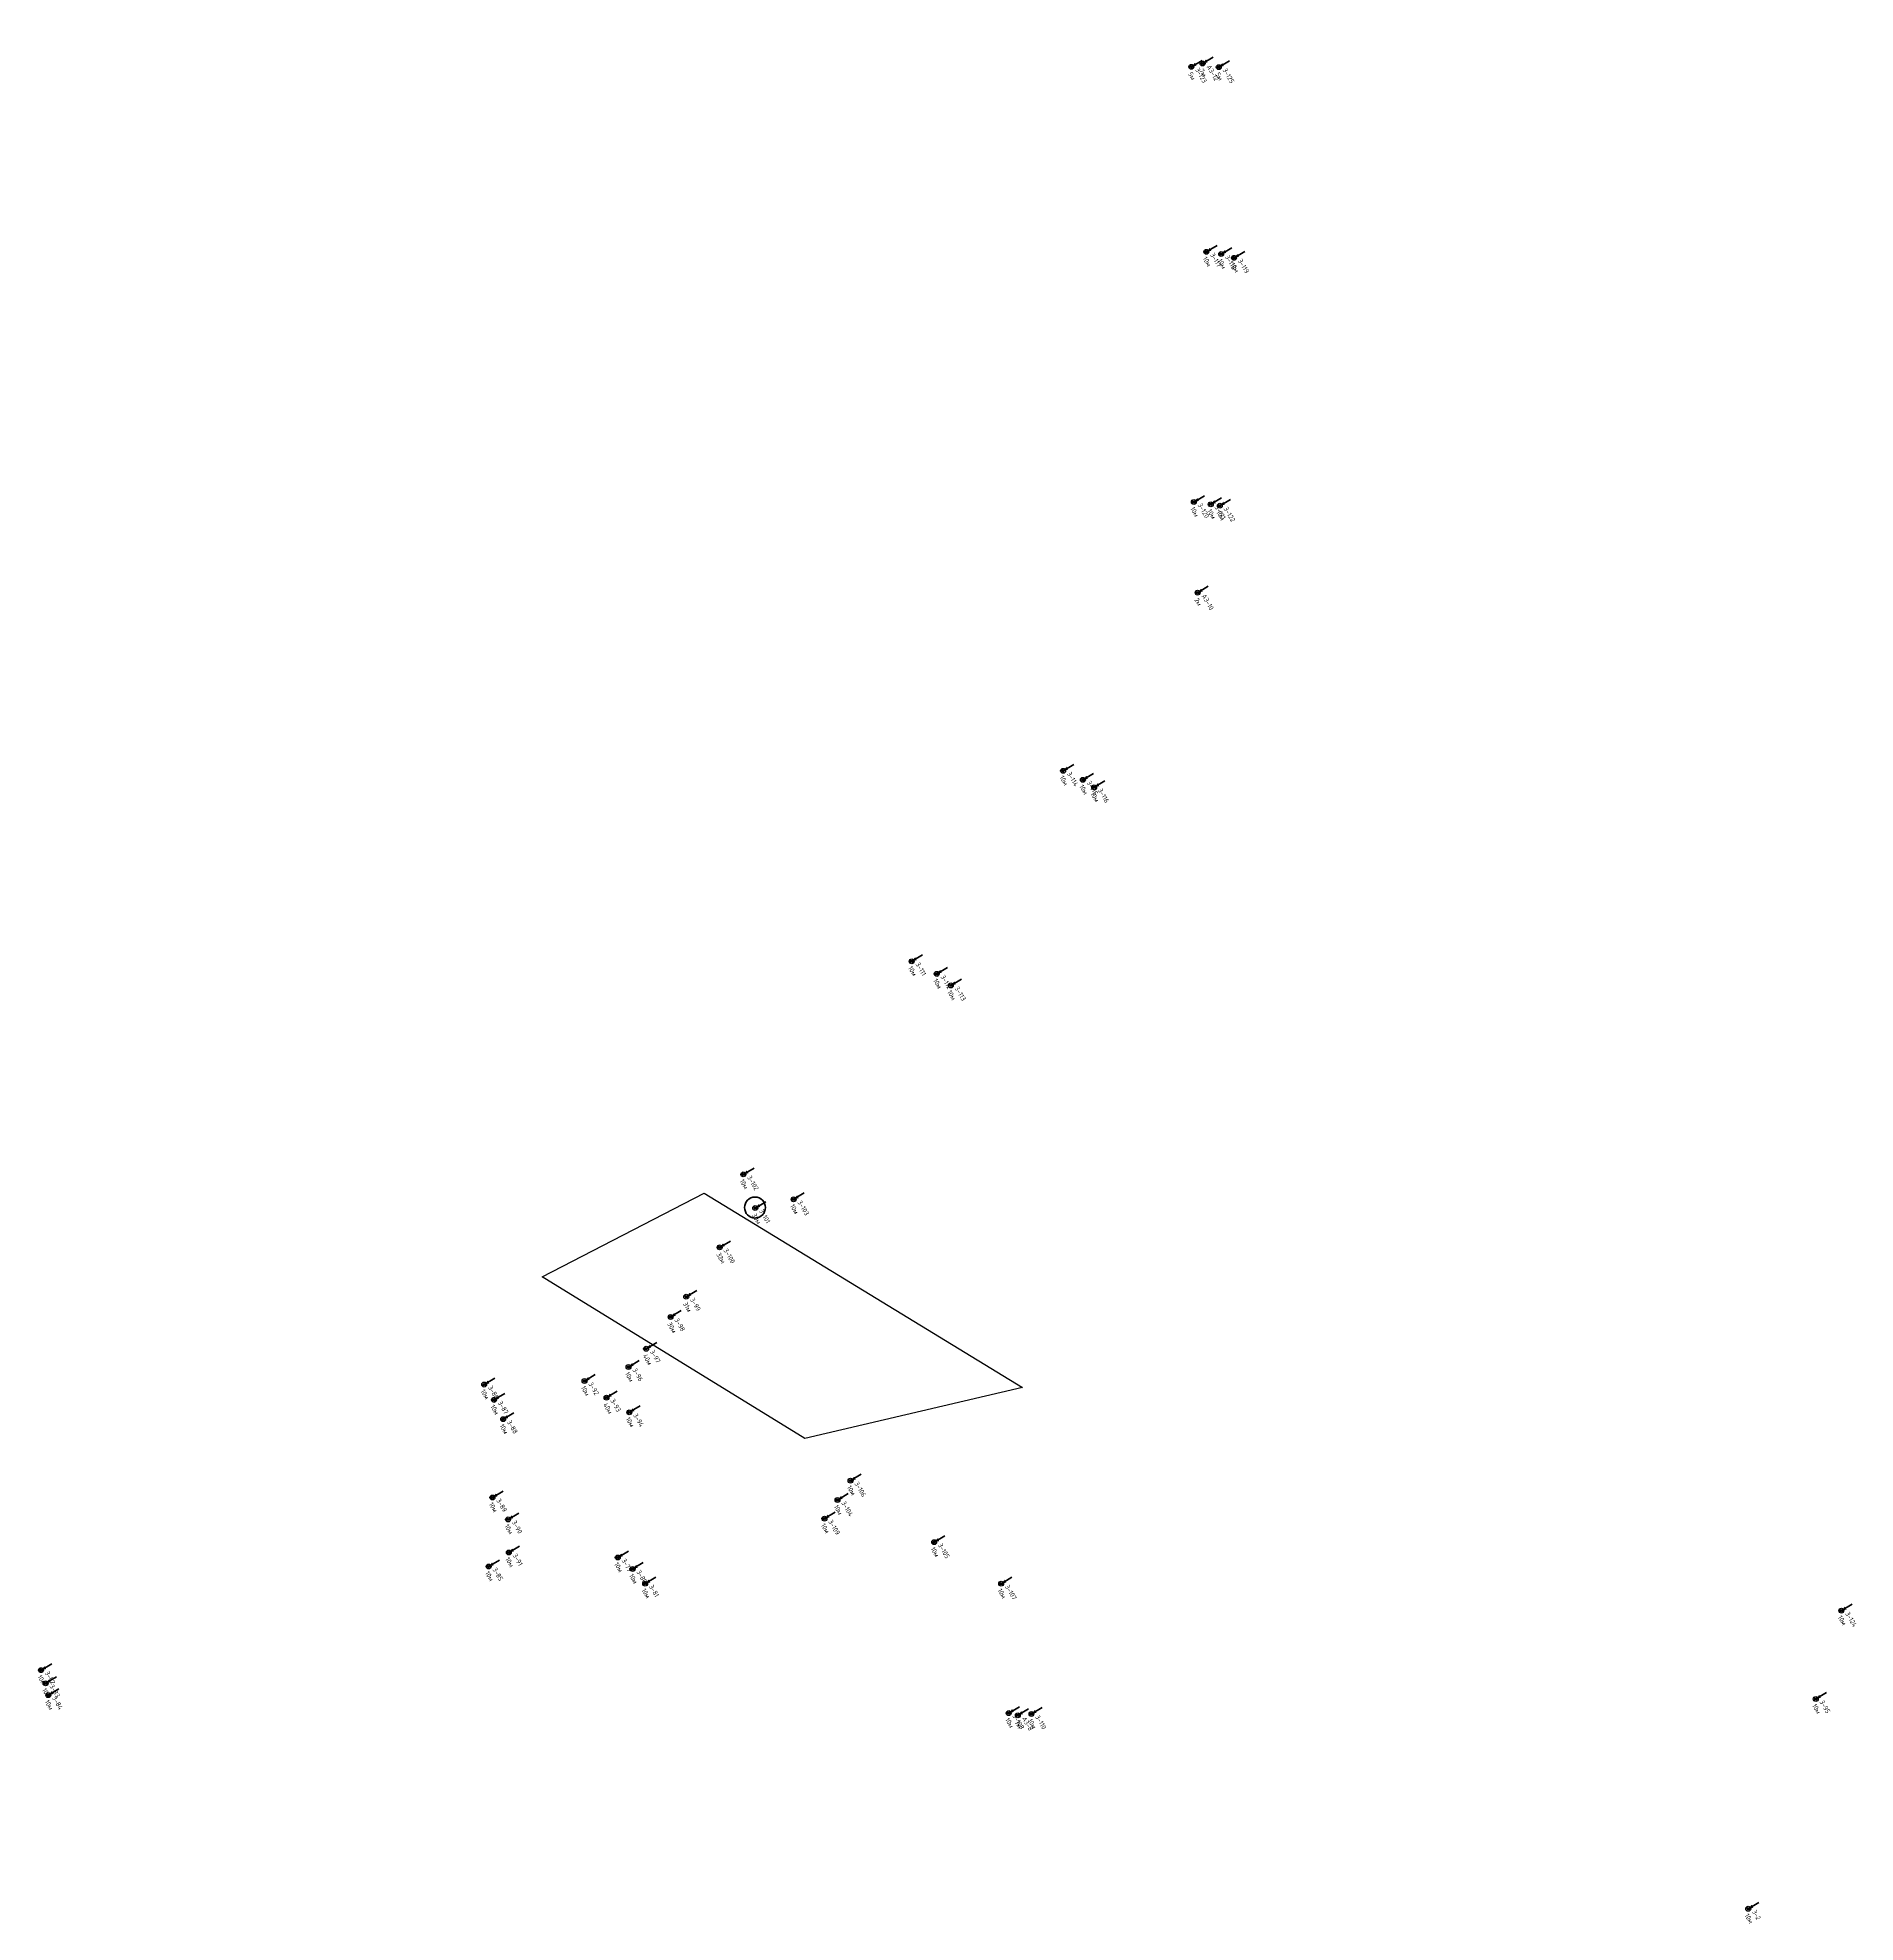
# Model space of a CAD drawing. Header units: metres. Extents: x 1267698 to 1279776, y 339473 to 349577.
# Drawn here: x 1278475 to 1279776, y 341982 to 343331 of the extents above; entities that cross this region are included whole.
import ezdxf
from ezdxf.enums import TextEntityAlignment as Align

# ---------------------------------------------------------------- set-up
doc = ezdxf.new("R2010")
doc.units = ezdxf.units.M
doc.layers.add('_ИГЕОЛ Пробуренные ТСЗ+', color=250, linetype='Continuous', lineweight=100, plot=False)
doc.layers.add('_ИГЕОЛ_АСФАЛЬТ', color=5, linetype='Continuous', lineweight=100)
doc.layers.add('_ИГЕОЛ_намеченные скважины_П', color=6, linetype='Continuous', lineweight=100)
doc.layers.add('_Скважины', color=5, linetype='Continuous')
doc.layers.add('_Точки опытных наблюдений', color=4, linetype='Continuous')
doc.styles.add('RS', font='romans.shx', dxfattribs={"width": 0.64})
doc.styles.add('VNIPISIMPLEXCUR', font='simplex.shx', dxfattribs={"width": 0.8, "oblique": 15})

# ---------------------------------------------------------------- blocks, each defined once
blk = doc.blocks.new('ИИ25001')
at = {"linetype": 'Continuous', "lineweight": 25}
h = blk.add_hatch(color=0, dxfattribs=at)
edge = h.paths.add_edge_path()
edge.add_arc((0, 0), 0.5, 359.64, 719.64)
at = {"layer": '_Точки опытных наблюдений', "linetype": 'Continuous', "lineweight": 70}
h = blk.add_hatch(color=5, dxfattribs=at)
h.dxf.hatch_style = 1
h.paths.add_polyline_path([(-0.03, 2.04), (-0.71, 2.03), (0, 0)])
h.paths.add_polyline_path([(0.65, 2.05), (-0.03, 2.04), (0, 0)])
at = {"color": 0, "linetype": 'Continuous', "lineweight": 25}
for radius in [1, 0.5]:
    blk.add_circle((0, 0), radius, dxfattribs=at)
at = {"layer": '_Точки опытных наблюдений', "color": 5, "linetype": 'Continuous', "lineweight": 70}
blk.add_line((-0.07, 5.1), (0, 0), dxfattribs=at)
at = {"color": 253, "linetype": 'Continuous', "style": 'VNIPISIMPLEXCUR', "oblique": 15, "width": 0.8, "flags": 1}
for tag, p in [('DATE', (-2.5, -0.8)), ('NOTE2', (-2.5, -5.6)), ('NOTE1', (-2.5, -3.2))]:
    blk.add_attdef(tag, text='', height=1.6, dxfattribs=at).set_placement(p, align=Align.RIGHT)
at = {"layer": '_Скважины', "color": 0, "linetype": 'Continuous', "lineweight": 50, "transparency": 33554687, "style": 'RS', "width": 0.64}
blk.add_attdef('NUMBER_001', (1.02, 0.7), '', height=2, dxfattribs=at)
at = {"layer": '_Скважины', "color": 0, "linetype": 'Continuous', "lineweight": 100, "style": 'VNIPISIMPLEXCUR', "oblique": 15, "width": 0.8}
for tag, p in [('TFS', (19.08, -1)), ('EGWL', (38.32, 0.7)), ('STS', (2, -5.2)), ('FS', (14.22, -2.7)), ('AGWL', (36.59, -2.7))]:
    blk.add_attdef(tag, p, '', height=2, dxfattribs=at)
at = {"layer": '_Скважины', "color": 0, "linetype": 'Continuous', "lineweight": 50, "style": 'RS', "width": 0.64}
blk.add_attdef('HEIGHT_001', (1.02, -2.7), '', height=2, dxfattribs=at)

msp = doc.modelspace()

# ---------------------------------------------------------------- linework, layer by layer
at = {"color": 1, "lineweight": 30}
msp.add_lwpolyline([(1279023.71, 342328.03), (1278835.56, 342443.91), (1278951.72, 342503.72), (1279179.53, 342364.53), (1279023.71, 342328.03)], dxfattribs=at)
at = {"layer": '_ИГЕОЛ Пробуренные ТСЗ+'}
msp.add_circle((1278988, 342493.41), 7.5, dxfattribs=at)

# ---------------------------------------------------------------- block references
at = {"layer": '_ИГЕОЛ_АСФАЛЬТ', "lineweight": 100}
ref = msp.add_blockref('ИИ25001', (1279308.36, 343312.25), dxfattribs=dict(at, xscale=1.75, yscale=1.75, zscale=2, rotation=299.9999999999999))
ref.add_attrib('NUMBER_001', 'А3-12', (1279311.1, 343309.95), dxfattribs={"layer": '_Скважины', "color": 0, "linetype": 'Continuous', "lineweight": 50, "transparency": 33554687, "height": 3.5, "rotation": 300, "style": 'RS', "width": 0.8})
ref.add_attrib('HEIGHT_001', '7м', (1279305.81, 343307.21), dxfattribs={"layer": '_Скважины', "color": 0, "linetype": 'Continuous', "lineweight": 50, "height": 3.5, "rotation": 300, "style": 'RS', "width": 0.8})
ref = msp.add_blockref('ИИ25001', (1279304.82, 342933.49), dxfattribs=dict(at, xscale=1.75, yscale=1.75, zscale=2, rotation=299.9999999999999))
ref.add_attrib('NUMBER_001', 'А3-10', (1279307.56, 342931.19), dxfattribs={"layer": '_Скважины', "color": 0, "linetype": 'Continuous', "lineweight": 50, "transparency": 33554687, "height": 3.5, "rotation": 300, "style": 'RS', "width": 0.8})
ref.add_attrib('HEIGHT_001', '2м', (1279302.28, 342928.44), dxfattribs={"layer": '_Скважины', "color": 0, "linetype": 'Continuous', "lineweight": 50, "height": 3.5, "rotation": 300, "style": 'RS', "width": 0.8})
ref = msp.add_blockref('ИИ25001', (1279176.12, 342130.01), dxfattribs=dict(at, xscale=1.75, yscale=1.75, zscale=2, rotation=299.9999999999999))
ref.add_attrib('NUMBER_001', 'А3-8', (1279178.86, 342127.71), dxfattribs={"layer": '_Скважины', "color": 0, "linetype": 'Continuous', "lineweight": 50, "transparency": 33554687, "height": 3.5, "rotation": 300, "style": 'RS', "width": 0.8})
ref.add_attrib('HEIGHT_001', '7м', (1279173.57, 342124.96), dxfattribs={"layer": '_Скважины', "color": 0, "linetype": 'Continuous', "lineweight": 50, "height": 3.5, "rotation": 300, "style": 'RS', "width": 0.8})
at = {"layer": '_ИГЕОЛ_намеченные скважины_П', "lineweight": 100}
ref = msp.add_blockref('ИИ25001', (1279300.33, 343309.88, 32427.61), dxfattribs=dict(at, xscale=1.75, yscale=1.75, zscale=2, rotation=299.9999999999999))
ref.add_attrib('NUMBER_001', '3-123', (1279302.94, 343307.81, 32427.61), dxfattribs={"layer": '_Скважины', "color": 0, "linetype": 'Continuous', "lineweight": 50, "transparency": 33554687, "height": 3.5, "rotation": 300, "style": 'RS', "width": 0.8})
ref.add_attrib('HEIGHT_001', '5м', (1279297.79, 343304.83, 32427.61), dxfattribs={"layer": '_Скважины', "color": 0, "linetype": 'Continuous', "lineweight": 50, "height": 3.5, "rotation": 300, "style": 'RS', "width": 0.8})
ref = msp.add_blockref('ИИ25001', (1279319.96, 343309.63, 32427.61), dxfattribs=dict(at, xscale=1.75, yscale=1.75, zscale=2, rotation=299.9999999999999))
ref.add_attrib('NUMBER_001', '3-125', (1279322.57, 343307.56, 32427.61), dxfattribs={"layer": '_Скважины', "color": 0, "linetype": 'Continuous', "lineweight": 50, "transparency": 33554687, "height": 3.5, "rotation": 300, "style": 'RS', "width": 0.8})
ref.add_attrib('HEIGHT_001', '5м', (1279317.42, 343304.58, 32427.61), dxfattribs={"layer": '_Скважины', "color": 0, "linetype": 'Continuous', "lineweight": 50, "height": 3.5, "rotation": 300, "style": 'RS', "width": 0.8})
ref = msp.add_blockref('ИИ25001', (1279311.04, 343177.43, 32427.61), dxfattribs=dict(at, xscale=1.75, yscale=1.75, zscale=2, rotation=299.9999999999999))
ref.add_attrib('NUMBER_001', '3-117', (1279313.66, 343175.36, 32427.61), dxfattribs={"layer": '_Скважины', "color": 0, "linetype": 'Continuous', "lineweight": 50, "transparency": 33554687, "height": 3.5, "rotation": 300, "style": 'RS', "width": 0.8})
ref.add_attrib('HEIGHT_001', '10м', (1279308.3, 343172.73, 32427.61), dxfattribs={"layer": '_Скважины', "color": 0, "linetype": 'Continuous', "lineweight": 50, "height": 3.5, "rotation": 300, "style": 'RS', "width": 0.8})
ref = msp.add_blockref('ИИ25001', (1279321.68, 343175.84, 32427.61), dxfattribs=dict(at, xscale=1.75, yscale=1.75, zscale=2, rotation=299.9999999999999))
ref.add_attrib('NUMBER_001', '3-118', (1279324.29, 343173.77, 32427.61), dxfattribs={"layer": '_Скважины', "color": 0, "linetype": 'Continuous', "lineweight": 50, "transparency": 33554687, "height": 3.5, "rotation": 300, "style": 'RS', "width": 0.8})
ref.add_attrib('HEIGHT_001', '10м', (1279318.94, 343171.14, 32427.61), dxfattribs={"layer": '_Скважины', "color": 0, "linetype": 'Continuous', "lineweight": 50, "height": 3.5, "rotation": 300, "style": 'RS', "width": 0.8})
ref = msp.add_blockref('ИИ25001', (1279330.87, 343173.14, 32427.61), dxfattribs=dict(at, xscale=1.75, yscale=1.75, zscale=2, rotation=299.9999999999999))
ref.add_attrib('NUMBER_001', '3-119', (1279333.48, 343171.07, 32427.61), dxfattribs={"layer": '_Скважины', "color": 0, "linetype": 'Continuous', "lineweight": 50, "transparency": 33554687, "height": 3.5, "rotation": 300, "style": 'RS', "width": 0.8})
ref.add_attrib('HEIGHT_001', '10м', (1279328.13, 343168.44, 32427.61), dxfattribs={"layer": '_Скважины', "color": 0, "linetype": 'Continuous', "lineweight": 50, "height": 3.5, "rotation": 300, "style": 'RS', "width": 0.8})
ref = msp.add_blockref('ИИ25001', (1279302.12, 342998.35, 32427.61), dxfattribs=dict(at, xscale=1.75, yscale=1.75, zscale=2, rotation=299.9999999999999))
ref.add_attrib('NUMBER_001', '3-120', (1279304.73, 342996.27, 32427.61), dxfattribs={"layer": '_Скважины', "color": 0, "linetype": 'Continuous', "lineweight": 50, "transparency": 33554687, "height": 3.5, "rotation": 300, "style": 'RS', "width": 0.8})
ref.add_attrib('HEIGHT_001', '10м', (1279299.37, 342993.64, 32427.61), dxfattribs={"layer": '_Скважины', "color": 0, "linetype": 'Continuous', "lineweight": 50, "height": 3.5, "rotation": 300, "style": 'RS', "width": 0.8})
ref = msp.add_blockref('ИИ25001', (1279314.23, 342996.75, 32427.61), dxfattribs=dict(at, xscale=1.75, yscale=1.75, zscale=2, rotation=299.9999999999999))
ref.add_attrib('NUMBER_001', '3-121', (1279316.84, 342994.68, 32427.61), dxfattribs={"layer": '_Скважины', "color": 0, "linetype": 'Continuous', "lineweight": 50, "transparency": 33554687, "height": 3.5, "rotation": 300, "style": 'RS', "width": 0.8})
ref.add_attrib('HEIGHT_001', '10м', (1279311.49, 342992.05, 32427.61), dxfattribs={"layer": '_Скважины', "color": 0, "linetype": 'Continuous', "lineweight": 50, "height": 3.5, "rotation": 300, "style": 'RS', "width": 0.8})
ref = msp.add_blockref('ИИ25001', (1279320.69, 342995.71, 32427.61), dxfattribs=dict(at, xscale=1.75, yscale=1.75, zscale=2, rotation=299.9999999999999))
ref.add_attrib('NUMBER_001', '3-122', (1279323.3, 342993.63, 32427.61), dxfattribs={"layer": '_Скважины', "color": 0, "linetype": 'Continuous', "lineweight": 50, "transparency": 33554687, "height": 3.5, "rotation": 300, "style": 'RS', "width": 0.8})
ref.add_attrib('HEIGHT_001', '10м', (1279317.94, 342991, 32427.61), dxfattribs={"layer": '_Скважины', "color": 0, "linetype": 'Continuous', "lineweight": 50, "height": 3.5, "rotation": 300, "style": 'RS', "width": 0.8})
ref = msp.add_blockref('ИИ25001', (1279208.52, 342806.01, 32427.61), dxfattribs=dict(at, xscale=1.75, yscale=1.75, zscale=2, rotation=299.9999999999999))
ref.add_attrib('NUMBER_001', '3-114', (1279211.13, 342803.94, 32427.61), dxfattribs={"layer": '_Скважины', "color": 0, "linetype": 'Continuous', "lineweight": 50, "transparency": 33554687, "height": 3.5, "rotation": 300, "style": 'RS', "width": 0.8})
ref.add_attrib('HEIGHT_001', '10м', (1279205.77, 342801.31, 32427.61), dxfattribs={"layer": '_Скважины', "color": 0, "linetype": 'Continuous', "lineweight": 50, "height": 3.5, "rotation": 300, "style": 'RS', "width": 0.8})
ref = msp.add_blockref('ИИ25001', (1279222.71, 342799.54, 32427.61), dxfattribs=dict(at, xscale=1.75, yscale=1.75, zscale=2, rotation=299.9999999999999))
ref.add_attrib('NUMBER_001', '3-115', (1279225.32, 342797.47, 32427.61), dxfattribs={"layer": '_Скважины', "color": 0, "linetype": 'Continuous', "lineweight": 50, "transparency": 33554687, "height": 3.5, "rotation": 300, "style": 'RS', "width": 0.8})
ref.add_attrib('HEIGHT_001', '10м', (1279219.96, 342794.84, 32427.61), dxfattribs={"layer": '_Скважины', "color": 0, "linetype": 'Continuous', "lineweight": 50, "height": 3.5, "rotation": 300, "style": 'RS', "width": 0.8})
ref = msp.add_blockref('ИИ25001', (1279230.75, 342794.19, 32427.61), dxfattribs=dict(at, xscale=1.75, yscale=1.75, zscale=2, rotation=299.9999999999999))
ref.add_attrib('NUMBER_001', '3-116', (1279233.36, 342792.11, 32427.61), dxfattribs={"layer": '_Скважины', "color": 0, "linetype": 'Continuous', "lineweight": 50, "transparency": 33554687, "height": 3.5, "rotation": 300, "style": 'RS', "width": 0.8})
ref.add_attrib('HEIGHT_001', '10м', (1279228, 342789.48, 32427.61), dxfattribs={"layer": '_Скважины', "color": 0, "linetype": 'Continuous', "lineweight": 50, "height": 3.5, "rotation": 300, "style": 'RS', "width": 0.8})
ref = msp.add_blockref('ИИ25001', (1279100.15, 342669.64), dxfattribs=dict(at, xscale=1.75, yscale=1.75, zscale=2, rotation=299.9999999999999))
ref.add_attrib('NUMBER_001', '3-111', (1279102.76, 342667.57), dxfattribs={"layer": '_Скважины', "color": 0, "linetype": 'Continuous', "lineweight": 50, "transparency": 33554687, "height": 3.5, "rotation": 300, "style": 'RS', "width": 0.8})
ref.add_attrib('HEIGHT_001', '10м', (1279097.41, 342664.94), dxfattribs={"layer": '_Скважины', "color": 0, "linetype": 'Continuous', "lineweight": 50, "height": 3.5, "rotation": 300, "style": 'RS', "width": 0.8})
ref = msp.add_blockref('ИИ25001', (1279118.07, 342660.63, 32427.61), dxfattribs=dict(at, xscale=1.75, yscale=1.75, zscale=2, rotation=299.9999999999999))
ref.add_attrib('NUMBER_001', '3-112', (1279120.68, 342658.56, 32427.61), dxfattribs={"layer": '_Скважины', "color": 0, "linetype": 'Continuous', "lineweight": 50, "transparency": 33554687, "height": 3.5, "rotation": 300, "style": 'RS', "width": 0.8})
ref.add_attrib('HEIGHT_001', '10м', (1279115.33, 342655.93, 32427.61), dxfattribs={"layer": '_Скважины', "color": 0, "linetype": 'Continuous', "lineweight": 50, "height": 3.5, "rotation": 300, "style": 'RS', "width": 0.8})
ref = msp.add_blockref('ИИ25001', (1279128.21, 342652.39, 32427.61), dxfattribs=dict(at, xscale=1.75, yscale=1.75, zscale=2, rotation=299.9999999999999))
ref.add_attrib('NUMBER_001', '3-113', (1279130.82, 342650.32, 32427.61), dxfattribs={"layer": '_Скважины', "color": 0, "linetype": 'Continuous', "lineweight": 50, "transparency": 33554687, "height": 3.5, "rotation": 300, "style": 'RS', "width": 0.8})
ref.add_attrib('HEIGHT_001', '10м', (1279125.47, 342647.69, 32427.61), dxfattribs={"layer": '_Скважины', "color": 0, "linetype": 'Continuous', "lineweight": 50, "height": 3.5, "rotation": 300, "style": 'RS', "width": 0.8})
ref = msp.add_blockref('ИИ25001', (1278979.61, 342517.13, 32427.61), dxfattribs=dict(at, xscale=1.75, yscale=1.75, zscale=2, rotation=299.9999999999999))
ref.add_attrib('NUMBER_001', '3-102', (1278982.22, 342515.05, 32427.61), dxfattribs={"layer": '_Скважины', "color": 0, "linetype": 'Continuous', "lineweight": 50, "transparency": 33554687, "height": 3.5, "rotation": 300, "style": 'RS', "width": 0.8})
ref.add_attrib('HEIGHT_001', '10м', (1278976.87, 342512.43, 32427.61), dxfattribs={"layer": '_Скважины', "color": 0, "linetype": 'Continuous', "lineweight": 50, "height": 3.5, "rotation": 300, "style": 'RS', "width": 0.8})
ref = msp.add_blockref('ИИ25001', (1279015.63, 342499.3, 32427.61), dxfattribs=dict(at, xscale=1.75, yscale=1.75, zscale=2, rotation=299.9999999999999))
ref.add_attrib('NUMBER_001', '3-103', (1279018.24, 342497.22, 32427.61), dxfattribs={"layer": '_Скважины', "color": 0, "linetype": 'Continuous', "lineweight": 50, "transparency": 33554687, "height": 3.5, "rotation": 300, "style": 'RS', "width": 0.8})
ref.add_attrib('HEIGHT_001', '10м', (1279012.88, 342494.6, 32427.61), dxfattribs={"layer": '_Скважины', "color": 0, "linetype": 'Continuous', "lineweight": 50, "height": 3.5, "rotation": 300, "style": 'RS', "width": 0.8})
ref = msp.add_blockref('ИИ25001', (1278910.04, 342392.33), dxfattribs=dict(at, xscale=1.75, yscale=1.75, zscale=2, rotation=299.9999999999999))
ref.add_attrib('NUMBER_001', '3-97', (1278912.65, 342390.26), dxfattribs={"layer": '_Скважины', "color": 0, "linetype": 'Continuous', "lineweight": 50, "transparency": 33554687, "height": 3.5, "rotation": 300, "style": 'RS', "width": 0.8})
ref.add_attrib('HEIGHT_001', '40м', (1278907.49, 342387.29), dxfattribs={"layer": '_Скважины', "color": 0, "linetype": 'Continuous', "lineweight": 50, "height": 3.5, "rotation": 300, "style": 'RS', "width": 0.8})
ref = msp.add_blockref('ИИ25001', (1278897.5, 342379.27, 32427.61), dxfattribs=dict(at, xscale=1.75, yscale=1.75, zscale=2, rotation=299.9999999999999))
ref.add_attrib('NUMBER_001', '3-96', (1278900.11, 342377.19, 32427.61), dxfattribs={"layer": '_Скважины', "color": 0, "linetype": 'Continuous', "lineweight": 50, "transparency": 33554687, "height": 3.5, "rotation": 300, "style": 'RS', "width": 0.8})
ref.add_attrib('HEIGHT_001', '10м', (1278894.76, 342374.56, 32427.61), dxfattribs={"layer": '_Скважины', "color": 0, "linetype": 'Continuous', "lineweight": 50, "height": 3.5, "rotation": 300, "style": 'RS', "width": 0.8})
ref = msp.add_blockref('ИИ25001', (1278794.15, 342366.71, 32427.61), dxfattribs=dict(at, xscale=1.75, yscale=1.75, zscale=2, rotation=299.9999999999999))
ref.add_attrib('NUMBER_001', '3-86', (1278796.76, 342364.64, 32427.61), dxfattribs={"layer": '_Скважины', "color": 0, "linetype": 'Continuous', "lineweight": 50, "transparency": 33554687, "height": 3.5, "rotation": 300, "style": 'RS', "width": 0.8})
ref.add_attrib('HEIGHT_001', '10м', (1278791.41, 342362.01, 32427.61), dxfattribs={"layer": '_Скважины', "color": 0, "linetype": 'Continuous', "lineweight": 50, "height": 3.5, "rotation": 300, "style": 'RS', "width": 0.8})
ref = msp.add_blockref('ИИ25001', (1278865.99, 342369.25, 32427.61), dxfattribs=dict(at, xscale=1.75, yscale=1.75, zscale=2, rotation=299.9999999999999))
ref.add_attrib('NUMBER_001', '3-92', (1278868.6, 342367.17, 32427.61), dxfattribs={"layer": '_Скважины', "color": 0, "linetype": 'Continuous', "lineweight": 50, "transparency": 33554687, "height": 3.5, "rotation": 300, "style": 'RS', "width": 0.8})
ref.add_attrib('HEIGHT_001', '10м', (1278863.25, 342364.55, 32427.61), dxfattribs={"layer": '_Скважины', "color": 0, "linetype": 'Continuous', "lineweight": 50, "height": 3.5, "rotation": 300, "style": 'RS', "width": 0.8})
ref = msp.add_blockref('ИИ25001', (1278801.14, 342355.74, 32427.61), dxfattribs=dict(at, xscale=1.75, yscale=1.75, zscale=2, rotation=299.9999999999999))
ref.add_attrib('NUMBER_001', '3-87', (1278803.75, 342353.67, 32427.61), dxfattribs={"layer": '_Скважины', "color": 0, "linetype": 'Continuous', "lineweight": 50, "transparency": 33554687, "height": 3.5, "rotation": 300, "style": 'RS', "width": 0.8})
ref.add_attrib('HEIGHT_001', '10м', (1278798.4, 342351.04, 32427.61), dxfattribs={"layer": '_Скважины', "color": 0, "linetype": 'Continuous', "lineweight": 50, "height": 3.5, "rotation": 300, "style": 'RS', "width": 0.8})
ref = msp.add_blockref('ИИ25001', (1278881.68, 342357.38), dxfattribs=dict(at, xscale=1.75, yscale=1.75, zscale=2, rotation=299.9999999999999))
ref.add_attrib('NUMBER_001', '3-93', (1278884.29, 342355.31), dxfattribs={"layer": '_Скважины', "color": 0, "linetype": 'Continuous', "lineweight": 50, "transparency": 33554687, "height": 3.5, "rotation": 300, "style": 'RS', "width": 0.8})
ref.add_attrib('HEIGHT_001', '40м', (1278879.14, 342352.34), dxfattribs={"layer": '_Скважины', "color": 0, "linetype": 'Continuous', "lineweight": 50, "height": 3.5, "rotation": 300, "style": 'RS', "width": 0.8})
ref = msp.add_blockref('ИИ25001', (1278807.69, 342341.92, 32427.61), dxfattribs=dict(at, xscale=1.75, yscale=1.75, zscale=2, rotation=299.9999999999999))
ref.add_attrib('NUMBER_001', '3-88', (1278810.3, 342339.85, 32427.61), dxfattribs={"layer": '_Скважины', "color": 0, "linetype": 'Continuous', "lineweight": 50, "transparency": 33554687, "height": 3.5, "rotation": 300, "style": 'RS', "width": 0.8})
ref.add_attrib('HEIGHT_001', '10м', (1278804.95, 342337.22, 32427.61), dxfattribs={"layer": '_Скважины', "color": 0, "linetype": 'Continuous', "lineweight": 50, "height": 3.5, "rotation": 300, "style": 'RS', "width": 0.8})
ref = msp.add_blockref('ИИ25001', (1278898.03, 342346.84, 32427.61), dxfattribs=dict(at, xscale=1.75, yscale=1.75, zscale=2, rotation=299.9999999999999))
ref.add_attrib('NUMBER_001', '3-94', (1278900.64, 342344.76, 32427.61), dxfattribs={"layer": '_Скважины', "color": 0, "linetype": 'Continuous', "lineweight": 50, "transparency": 33554687, "height": 3.5, "rotation": 300, "style": 'RS', "width": 0.8})
ref.add_attrib('HEIGHT_001', '10м', (1278895.28, 342342.14, 32427.61), dxfattribs={"layer": '_Скважины', "color": 0, "linetype": 'Continuous', "lineweight": 50, "height": 3.5, "rotation": 300, "style": 'RS', "width": 0.8})
ref = msp.add_blockref('ИИ25001', (1279056.41, 342297.94, 32427.61), dxfattribs=dict(at, xscale=1.75, yscale=1.75, zscale=2, rotation=299.9999999999999))
ref.add_attrib('NUMBER_001', '3-106', (1279059.02, 342295.87, 32427.61), dxfattribs={"layer": '_Скважины', "color": 0, "linetype": 'Continuous', "lineweight": 50, "transparency": 33554687, "height": 3.5, "rotation": 300, "style": 'RS', "width": 0.8})
ref.add_attrib('HEIGHT_001', '10м', (1279053.66, 342293.24, 32427.61), dxfattribs={"layer": '_Скважины', "color": 0, "linetype": 'Continuous', "lineweight": 50, "height": 3.5, "rotation": 300, "style": 'RS', "width": 0.8})
ref = msp.add_blockref('ИИ25001', (1278800.04, 342285.86, 32427.61), dxfattribs=dict(at, xscale=1.75, yscale=1.75, zscale=2, rotation=299.9999999999999))
ref.add_attrib('NUMBER_001', '3-89', (1278802.66, 342283.79, 32427.61), dxfattribs={"layer": '_Скважины', "color": 0, "linetype": 'Continuous', "lineweight": 50, "transparency": 33554687, "height": 3.5, "rotation": 300, "style": 'RS', "width": 0.8})
ref.add_attrib('HEIGHT_001', '10м', (1278797.3, 342281.16, 32427.61), dxfattribs={"layer": '_Скважины', "color": 0, "linetype": 'Continuous', "lineweight": 50, "height": 3.5, "rotation": 300, "style": 'RS', "width": 0.8})
ref = msp.add_blockref('ИИ25001', (1279047.03, 342284.08, 32427.61), dxfattribs=dict(at, xscale=1.75, yscale=1.75, zscale=2, rotation=299.9999999999999))
ref.add_attrib('NUMBER_001', '3-104', (1279049.64, 342282.01, 32427.61), dxfattribs={"layer": '_Скважины', "color": 0, "linetype": 'Continuous', "lineweight": 50, "transparency": 33554687, "height": 3.5, "rotation": 300, "style": 'RS', "width": 0.8})
ref.add_attrib('HEIGHT_001', '10м', (1279044.29, 342279.38, 32427.61), dxfattribs={"layer": '_Скважины', "color": 0, "linetype": 'Continuous', "lineweight": 50, "height": 3.5, "rotation": 300, "style": 'RS', "width": 0.8})
ref = msp.add_blockref('ИИ25001', (1279037.68, 342270.77, 32427.61), dxfattribs=dict(at, xscale=1.75, yscale=1.75, zscale=2, rotation=299.9999999999999))
ref.add_attrib('NUMBER_001', '3-109', (1279040.29, 342268.7, 32427.61), dxfattribs={"layer": '_Скважины', "color": 0, "linetype": 'Continuous', "lineweight": 50, "transparency": 33554687, "height": 3.5, "rotation": 300, "style": 'RS', "width": 0.8})
ref.add_attrib('HEIGHT_001', '10м', (1279034.94, 342266.07, 32427.61), dxfattribs={"layer": '_Скважины', "color": 0, "linetype": 'Continuous', "lineweight": 50, "height": 3.5, "rotation": 300, "style": 'RS', "width": 0.8})
ref = msp.add_blockref('ИИ25001', (1278811.23, 342270.18, 32427.61), dxfattribs=dict(at, xscale=1.75, yscale=1.75, zscale=2, rotation=299.9999999999999))
ref.add_attrib('NUMBER_001', '3-90', (1278813.84, 342268.11, 32427.61), dxfattribs={"layer": '_Скважины', "color": 0, "linetype": 'Continuous', "lineweight": 50, "transparency": 33554687, "height": 3.5, "rotation": 300, "style": 'RS', "width": 0.8})
ref.add_attrib('HEIGHT_001', '10м', (1278808.49, 342265.48, 32427.61), dxfattribs={"layer": '_Скважины', "color": 0, "linetype": 'Continuous', "lineweight": 50, "height": 3.5, "rotation": 300, "style": 'RS', "width": 0.8})
ref = msp.add_blockref('ИИ25001', (1278811.8, 342246.53, 32427.61), dxfattribs=dict(at, xscale=1.75, yscale=1.75, zscale=2, rotation=299.9999999999999))
ref.add_attrib('NUMBER_001', '3-91', (1278814.41, 342244.46, 32427.61), dxfattribs={"layer": '_Скважины', "color": 0, "linetype": 'Continuous', "lineweight": 50, "transparency": 33554687, "height": 3.5, "rotation": 300, "style": 'RS', "width": 0.8})
ref.add_attrib('HEIGHT_001', '10м', (1278809.06, 342241.83, 32427.61), dxfattribs={"layer": '_Скважины', "color": 0, "linetype": 'Continuous', "lineweight": 50, "height": 3.5, "rotation": 300, "style": 'RS', "width": 0.8})
ref = msp.add_blockref('ИИ25001', (1279116.21, 342253.88, 32427.61), dxfattribs=dict(at, xscale=1.75, yscale=1.75, zscale=2, rotation=299.9999999999999))
ref.add_attrib('NUMBER_001', '3-105', (1279118.82, 342251.8, 32427.61), dxfattribs={"layer": '_Скважины', "color": 0, "linetype": 'Continuous', "lineweight": 50, "transparency": 33554687, "height": 3.5, "rotation": 300, "style": 'RS', "width": 0.8})
ref.add_attrib('HEIGHT_001', '10м', (1279113.47, 342249.18, 32427.61), dxfattribs={"layer": '_Скважины', "color": 0, "linetype": 'Continuous', "lineweight": 50, "height": 3.5, "rotation": 300, "style": 'RS', "width": 0.8})
ref = msp.add_blockref('ИИ25001', (1278797.32, 342236.52, 32427.61), dxfattribs=dict(at, xscale=1.75, yscale=1.75, zscale=2, rotation=299.9999999999999))
ref.add_attrib('NUMBER_001', '3-85', (1278799.93, 342234.45, 32427.61), dxfattribs={"layer": '_Скважины', "color": 0, "linetype": 'Continuous', "lineweight": 50, "transparency": 33554687, "height": 3.5, "rotation": 300, "style": 'RS', "width": 0.8})
ref.add_attrib('HEIGHT_001', '10м', (1278794.58, 342231.82, 32427.61), dxfattribs={"layer": '_Скважины', "color": 0, "linetype": 'Continuous', "lineweight": 50, "height": 3.5, "rotation": 300, "style": 'RS', "width": 0.8})
ref = msp.add_blockref('ИИ25001', (1278889.75, 342242.92, 32427.61), dxfattribs=dict(at, xscale=1.75, yscale=1.75, zscale=2, rotation=299.9999999999999))
ref.add_attrib('NUMBER_001', '3-79', (1278892.36, 342240.85, 32427.61), dxfattribs={"layer": '_Скважины', "color": 0, "linetype": 'Continuous', "lineweight": 50, "transparency": 33554687, "height": 3.5, "rotation": 300, "style": 'RS', "width": 0.8})
ref.add_attrib('HEIGHT_001', '10м', (1278887.01, 342238.22, 32427.61), dxfattribs={"layer": '_Скважины', "color": 0, "linetype": 'Continuous', "lineweight": 50, "height": 3.5, "rotation": 300, "style": 'RS', "width": 0.8})
ref = msp.add_blockref('ИИ25001', (1278900.39, 342234.75, 32427.61), dxfattribs=dict(at, xscale=1.75, yscale=1.75, zscale=2, rotation=299.9999999999999))
ref.add_attrib('NUMBER_001', '3-80', (1278903, 342232.68, 32427.61), dxfattribs={"layer": '_Скважины', "color": 0, "linetype": 'Continuous', "lineweight": 50, "transparency": 33554687, "height": 3.5, "rotation": 300, "style": 'RS', "width": 0.8})
ref.add_attrib('HEIGHT_001', '10м', (1278897.65, 342230.05, 32427.61), dxfattribs={"layer": '_Скважины', "color": 0, "linetype": 'Continuous', "lineweight": 50, "height": 3.5, "rotation": 300, "style": 'RS', "width": 0.8})
ref = msp.add_blockref('ИИ25001', (1278909.35, 342224.24, 32427.61), dxfattribs=dict(at, xscale=1.75, yscale=1.75, zscale=2, rotation=299.9999999999999))
ref.add_attrib('NUMBER_001', '3-81', (1278911.96, 342222.17, 32427.61), dxfattribs={"layer": '_Скважины', "color": 0, "linetype": 'Continuous', "lineweight": 50, "transparency": 33554687, "height": 3.5, "rotation": 300, "style": 'RS', "width": 0.8})
ref.add_attrib('HEIGHT_001', '10м', (1278906.6, 342219.54, 32427.61), dxfattribs={"layer": '_Скважины', "color": 0, "linetype": 'Continuous', "lineweight": 50, "height": 3.5, "rotation": 300, "style": 'RS', "width": 0.8})
ref = msp.add_blockref('ИИ25001', (1279164.18, 342224.18, 32427.61), dxfattribs=dict(at, xscale=1.75, yscale=1.75, zscale=2, rotation=299.9999999999999))
ref.add_attrib('NUMBER_001', '3-107', (1279166.8, 342222.11, 32427.61), dxfattribs={"layer": '_Скважины', "color": 0, "linetype": 'Continuous', "lineweight": 50, "transparency": 33554687, "height": 3.5, "rotation": 300, "style": 'RS', "width": 0.8})
ref.add_attrib('HEIGHT_001', '10м', (1279161.44, 342219.48, 32427.61), dxfattribs={"layer": '_Скважины', "color": 0, "linetype": 'Continuous', "lineweight": 50, "height": 3.5, "rotation": 300, "style": 'RS', "width": 0.8})
ref = msp.add_blockref('ИИ25001', (1279765.64, 342204.89, 32427.61), dxfattribs=dict(at, xscale=1.75, yscale=1.75, zscale=2, rotation=299.9999999999999))
ref.add_attrib('NUMBER_001', '3-124', (1279768.25, 342202.82, 32427.61), dxfattribs={"layer": '_Скважины', "color": 0, "linetype": 'Continuous', "lineweight": 50, "transparency": 33554687, "height": 3.5, "rotation": 300, "style": 'RS', "width": 0.8})
ref.add_attrib('HEIGHT_001', '10м', (1279762.9, 342200.19, 32427.61), dxfattribs={"layer": '_Скважины', "color": 0, "linetype": 'Continuous', "lineweight": 50, "height": 3.5, "rotation": 300, "style": 'RS', "width": 0.8})
ref = msp.add_blockref('ИИ25001', (1278476.92, 342162.3, 32427.61), dxfattribs=dict(at, xscale=1.75, yscale=1.75, zscale=2, rotation=299.9999999999999))
ref.add_attrib('NUMBER_001', '3-82', (1278479.53, 342160.23, 32427.61), dxfattribs={"layer": '_Скважины', "color": 0, "linetype": 'Continuous', "lineweight": 50, "transparency": 33554687, "height": 3.5, "rotation": 300, "style": 'RS', "width": 0.8})
ref.add_attrib('HEIGHT_001', '10м', (1278474.18, 342157.6, 32427.61), dxfattribs={"layer": '_Скважины', "color": 0, "linetype": 'Continuous', "lineweight": 50, "height": 3.5, "rotation": 300, "style": 'RS', "width": 0.8})
ref = msp.add_blockref('ИИ25001', (1278480.22, 342152.88, 32427.61), dxfattribs=dict(at, xscale=1.75, yscale=1.75, zscale=2, rotation=299.9999999999999))
ref.add_attrib('NUMBER_001', '3-83', (1278482.83, 342150.81, 32427.61), dxfattribs={"layer": '_Скважины', "color": 0, "linetype": 'Continuous', "lineweight": 50, "transparency": 33554687, "height": 3.5, "rotation": 300, "style": 'RS', "width": 0.8})
ref.add_attrib('HEIGHT_001', '10м', (1278477.48, 342148.18, 32427.61), dxfattribs={"layer": '_Скважины', "color": 0, "linetype": 'Continuous', "lineweight": 50, "height": 3.5, "rotation": 300, "style": 'RS', "width": 0.8})
ref = msp.add_blockref('ИИ25001', (1278482.11, 342144.45, 32427.61), dxfattribs=dict(at, xscale=1.75, yscale=1.75, zscale=2, rotation=299.9999999999999))
ref.add_attrib('NUMBER_001', '3-84', (1278484.72, 342142.37, 32427.61), dxfattribs={"layer": '_Скважины', "color": 0, "linetype": 'Continuous', "lineweight": 50, "transparency": 33554687, "height": 3.5, "rotation": 300, "style": 'RS', "width": 0.8})
ref.add_attrib('HEIGHT_001', '10м', (1278479.37, 342139.74, 32427.61), dxfattribs={"layer": '_Скважины', "color": 0, "linetype": 'Continuous', "lineweight": 50, "height": 3.5, "rotation": 300, "style": 'RS', "width": 0.8})
ref = msp.add_blockref('ИИ25001', (1279747.29, 342141.67, 32427.61), dxfattribs=dict(at, xscale=1.75, yscale=1.75, zscale=2, rotation=299.9999999999999))
ref.add_attrib('NUMBER_001', '3-95', (1279749.9, 342139.59, 32427.61), dxfattribs={"layer": '_Скважины', "color": 0, "linetype": 'Continuous', "lineweight": 50, "transparency": 33554687, "height": 3.5, "rotation": 300, "style": 'RS', "width": 0.8})
ref.add_attrib('HEIGHT_001', '10м', (1279744.55, 342136.96, 32427.61), dxfattribs={"layer": '_Скважины', "color": 0, "linetype": 'Continuous', "lineweight": 50, "height": 3.5, "rotation": 300, "style": 'RS', "width": 0.8})
ref = msp.add_blockref('ИИ25001', (1279169.58, 342131.58, 32427.61), dxfattribs=dict(at, xscale=1.75, yscale=1.75, zscale=2, rotation=299.9999999999999))
ref.add_attrib('NUMBER_001', '3-108', (1279172.19, 342129.5, 32427.61), dxfattribs={"layer": '_Скважины', "color": 0, "linetype": 'Continuous', "lineweight": 50, "transparency": 33554687, "height": 3.5, "rotation": 300, "style": 'RS', "width": 0.8})
ref.add_attrib('HEIGHT_001', '10м', (1279166.84, 342126.88, 32427.61), dxfattribs={"layer": '_Скважины', "color": 0, "linetype": 'Continuous', "lineweight": 50, "height": 3.5, "rotation": 300, "style": 'RS', "width": 0.8})
ref = msp.add_blockref('ИИ25001', (1279185.85, 342130.95, 32427.61), dxfattribs=dict(at, xscale=1.75, yscale=1.75, zscale=2, rotation=299.9999999999999))
ref.add_attrib('NUMBER_001', '3-110', (1279188.46, 342128.87, 32427.61), dxfattribs={"layer": '_Скважины', "color": 0, "linetype": 'Continuous', "lineweight": 50, "transparency": 33554687, "height": 3.5, "rotation": 300, "style": 'RS', "width": 0.8})
ref.add_attrib('HEIGHT_001', '10м', (1279183.11, 342126.25, 32427.61), dxfattribs={"layer": '_Скважины', "color": 0, "linetype": 'Continuous', "lineweight": 50, "height": 3.5, "rotation": 300, "style": 'RS', "width": 0.8})
ref = msp.add_blockref('ИИ25001', (1279698.97, 341991.52), dxfattribs=dict(at, xscale=1.75, yscale=1.75, zscale=2, rotation=299.9999999999999))
ref.add_attrib('NUMBER_001', '3-2', (1279701.58, 341989.44), dxfattribs={"layer": '_Скважины', "color": 0, "linetype": 'Continuous', "lineweight": 50, "transparency": 33554687, "height": 3.5, "rotation": 300, "style": 'RS', "width": 0.8})
ref.add_attrib('HEIGHT_001', '10м', (1279696.23, 341986.82), dxfattribs={"layer": '_Скважины', "color": 0, "linetype": 'Continuous', "lineweight": 50, "height": 3.5, "rotation": 300, "style": 'RS', "width": 0.8})
at = {"layer": '_Скважины', "lineweight": 100}
ref = msp.add_blockref('ИИ25001', (1278988.16, 342493.03), dxfattribs=dict(at, xscale=1.75, yscale=1.75, zscale=2, rotation=299.9999999999999))
ref.add_attrib('NUMBER_001', '3-101', (1278990.77, 342490.96), dxfattribs={"color": 0, "linetype": 'Continuous', "lineweight": 50, "transparency": 33554687, "height": 3.5, "rotation": 300, "style": 'RS', "width": 0.8})
ref.add_attrib('HEIGHT_001', '30м', (1278985.61, 342487.98), dxfattribs={"color": 0, "linetype": 'Continuous', "lineweight": 50, "height": 3.5, "rotation": 300, "style": 'RS', "width": 0.8})
ref = msp.add_blockref('ИИ25001', (1278962.68, 342464.89), dxfattribs=dict(at, xscale=1.75, yscale=1.75, zscale=2, rotation=299.9999999999999))
ref.add_attrib('NUMBER_001', '3-100', (1278965.29, 342462.82), dxfattribs={"color": 0, "linetype": 'Continuous', "lineweight": 50, "transparency": 33554687, "height": 3.5, "rotation": 300, "style": 'RS', "width": 0.8})
ref.add_attrib('HEIGHT_001', '32м', (1278960.14, 342459.84), dxfattribs={"color": 0, "linetype": 'Continuous', "lineweight": 50, "height": 3.5, "rotation": 300, "style": 'RS', "width": 0.8})
ref = msp.add_blockref('ИИ25001', (1278938.78, 342429.57), dxfattribs=dict(at, xscale=1.75, yscale=1.75, zscale=2, rotation=299.9999999999999))
ref.add_attrib('NUMBER_001', '3-99', (1278941.39, 342427.5), dxfattribs={"color": 0, "linetype": 'Continuous', "lineweight": 50, "transparency": 33554687, "height": 3.5, "rotation": 300, "style": 'RS', "width": 0.8})
ref.add_attrib('HEIGHT_001', '31м', (1278936.24, 342424.53), dxfattribs={"color": 0, "linetype": 'Continuous', "lineweight": 50, "height": 3.5, "rotation": 300, "style": 'RS', "width": 0.8})
ref = msp.add_blockref('ИИ25001', (1278927.57, 342415.1, 40.5), dxfattribs=dict(at, xscale=1.75, yscale=1.75, zscale=2, rotation=299.9999999999999))
ref.add_attrib('NUMBER_001', '3-98', (1278930.18, 342413.02, 40.5), dxfattribs={"color": 0, "linetype": 'Continuous', "lineweight": 50, "transparency": 33554687, "height": 3.5, "rotation": 300, "style": 'RS', "width": 0.8})
ref.add_attrib('HEIGHT_001', '30м', (1278925.02, 342410.05, 40.5), dxfattribs={"color": 0, "linetype": 'Continuous', "lineweight": 50, "height": 3.5, "rotation": 300, "style": 'RS', "width": 0.8})

doc.saveas('drawing.dxf')
